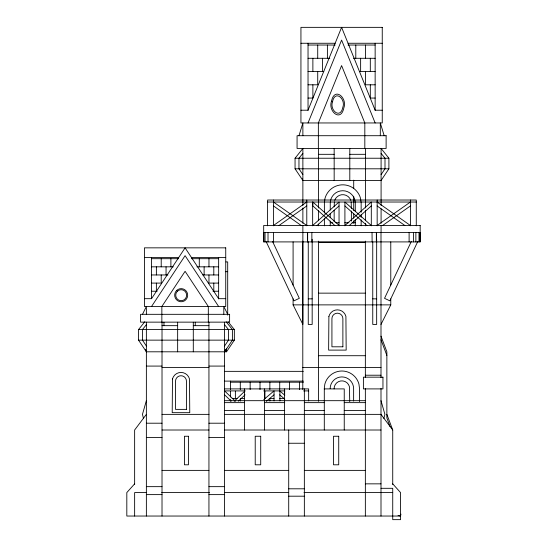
<?xml version="1.0" encoding="UTF-8"?>
<svg xmlns="http://www.w3.org/2000/svg" width="547" height="547" viewBox="0 0 547 547"><rect width="100%" height="100%" fill="white"/><g stroke="black" fill="none" stroke-linecap="round" stroke-linejoin="round"><path stroke-width="0.82" d="M334.381 201.843L334.162 206.841M334.073 388.91L334.374 386.633A7.788 7.788 0 0 1 349.417 386.633L349.718 401.635M134.637 483.849L126.815 492.58L126.815 516.04L400.548 516.04L400.958 514.125M383.878 418.482L384.91 414.366L380.999 400.684M146.37 400.684L142.459 414.366L143.492 418.482M299.004 135.711L302.874 122.959L302.874 135.711M144.805 321.752L138.548 329.574L138.548 340.138L146.37 351.803L224.578 351.803L225.364 349.471M308.036 122.959L341.595 40.095L375.146 122.959M411.276 241.528L384.534 298.327L389.847 300.829L417.662 241.719M142.5 314.32L146.37 306.498L146.37 314.32M380.999 324.426L390.777 304.877L390.777 298.847M144.435 298.683L151.533 298.683L185.091 247.846L218.643 298.683L225.74 298.683M151.533 306.498L185.091 255.668L218.643 306.498M224.578 345.971L228.489 340.138L228.489 329.574L224.578 324.686M224.578 351.803L232.4 340.138L232.4 329.574L226.143 321.752M224.885 351.803L226.533 351.803L234.355 340.138L234.355 329.574L228.099 321.752M381.088 174.63L384.999 168.804L384.999 158.233L381.088 153.345M381.088 205.412L381.088 148.456L388.903 158.233L388.903 168.804L381.088 180.462L302.874 180.462L295.059 168.804L295.059 158.233L302.874 148.456L302.874 205.412M146.37 414.366L134.637 430.01L134.637 484.587M146.37 324.686L142.459 329.574L142.459 340.138L146.37 345.971M302.874 153.345L298.963 158.233L298.963 168.804L302.874 174.63M234.219 401.259L245.056 390.907M238.43 401.142L245.056 394.818M312.652 225.494L339.044 202.028L339.044 225.815M317.048 225.494L339.044 205.939M344.911 225.494L371.31 202.028L371.304 225.815M349.314 225.494L371.31 205.939M263.763 399.597L274.033 390.907L274.033 400.958M266.327 401.334L274.033 394.818M273.459 225.494L306.785 202.028M279.018 225.494L306.785 205.939M377.081 225.494L410.407 202.028M382.633 225.494L410.407 205.939M300.939 43.261L335.154 43.261M348.036 43.261L382.25 43.261M308.036 45.032L335.154 45.032M348.036 45.032L375.146 45.032M308.036 58.29L329.779 58.29M353.403 58.29L375.146 58.29M308.036 71.548L323.797 71.548M359.393 71.548L375.146 71.548M308.036 84.806L317.718 84.806L317.718 71.548M375.146 84.806L365.471 84.806L365.471 71.548M308.036 98.063L312.877 98.063L312.877 84.806M375.146 98.063L370.312 98.063L370.312 84.806M300.939 110.214L308.036 110.214L341.595 27.35L375.146 110.214L382.25 110.214M318.518 154.322L334.162 154.322M349.8 154.322L365.444 154.322M295.059 158.233L388.903 158.233M295.059 168.804L388.903 168.804M267.592 202.028L416.274 202.028M330.251 222.759L332.597 222.759M335.803 222.759L339.078 222.759M344.815 222.759L348.911 222.759M352.152 222.759L355.283 222.759M263.681 232.53L420.185 232.53M318.429 242.307L365.355 242.307M144.435 257.603L178.643 257.603M191.532 257.603L225.74 257.603M151.533 258.69L178.643 258.69M191.532 258.69L218.643 258.69M226 261.924L227.696 261.924L227.696 315.106M151.533 266.827L173.276 266.827M196.899 266.827L218.643 266.827M225.33 271.681L227.696 271.681M151.533 274.956L167.908 274.956M202.889 274.956L218.643 274.956M151.533 283.093L161.215 283.093L161.215 274.956M218.643 283.093L208.961 283.093L208.961 274.956M151.533 291.23L157.167 291.23M213.009 291.23L218.643 291.23M318.429 293.144L365.355 293.144M308.262 298.847L312.173 298.847M372.753 298.847L376.664 298.847M293.089 298.847L293.089 304.877L376.664 304.877M376.883 304.877L390.777 304.877M162.015 325.663L177.652 325.663M193.296 325.663L208.94 325.663M138.548 329.574L234.355 329.574M138.548 340.138L234.355 340.138M318.429 355.714L365.355 355.714M146.37 366.08L162.015 366.08M208.94 366.08L224.578 366.08M162.015 367.44L208.94 367.44M302.792 367.44L380.999 367.44M224.578 371.351L303.312 371.351M365.355 375.215L380.999 375.215M224.578 381.115L303.312 381.115M230.444 382.196L303.469 382.196M224.578 388.903L308.652 388.903L308.652 400.958M324.296 388.903L344.241 388.903L344.241 430.01M244.981 390.907L224.578 390.907L235.422 401.259M263.681 390.907L284.939 390.907M303.626 390.907L308.652 390.907M232.085 398.599L237.015 398.599M240.297 398.599L244.406 398.599M273.972 398.599L269.862 398.599L269.862 401.06M279.715 398.599L284.645 398.599M224.578 400.684L365.355 400.684M224.578 402.64L244.523 402.64M264.468 402.64L284.741 402.64M304.351 402.64L324.624 402.64M344.241 402.64L365.355 402.64M224.578 410.455L244.523 410.455M264.468 410.455L284.741 410.455M304.351 410.455L324.624 410.455M344.241 410.455L365.355 410.455M162.015 414.366L209.002 414.366M224.379 414.366L380.999 414.366L392.732 430.01L392.732 484.587M146.37 423.207L162.015 423.207M208.94 423.207L224.578 423.207M162.015 430.01L209.002 430.01M224.379 430.01L380.999 430.01M146.37 437.491L162.015 437.491M208.94 437.491L224.578 437.491M288.713 443.248L304.351 443.248M162.015 470.379L208.94 470.379M224.578 470.379L288.713 470.379M304.351 470.379L365.355 470.379M365.355 483.849L380.999 483.849M146.37 486.652L162.015 486.652M208.94 486.652L224.578 486.652M380.999 488.314L392.732 488.314L392.732 519.65L400.548 519.65L400.548 492.58L392.732 483.849M288.713 488.799L304.351 488.799M146.37 492.58L134.637 492.58L134.637 516.04M161.707 492.58L209.426 492.58M224.578 492.58L288.713 492.58M304.009 492.58L392.732 492.58M146.37 494.618L162.015 494.618M208.94 494.618L224.578 494.618M288.713 496.191L304.351 496.191M398.059 515.506L400.548 516.04M377.081 202.028L410.407 225.494M377.081 205.939L404.848 225.494M273.459 202.028L306.785 225.494M273.459 205.939L301.233 225.494M279.681 390.907L284.816 395.249M279.681 394.818L284.816 399.16M371.31 225.494L344.911 202.028L344.911 225.815M344.911 205.939L366.907 225.494M339.243 225.494L312.85 202.028L312.85 205.939L334.846 225.494M224.578 394.818L231.203 401.142M293.089 304.877L302.867 324.426L302.874 225.494M227.675 314.32L223.805 306.498L223.805 314.32M272.591 241.528L299.332 298.327L294.019 300.829L266.204 241.719M380.999 336.159L386.866 351.803L386.866 417.976L390.093 426.578M380.999 339.769L386.866 355.413M386.866 414.366L392.732 430.01M302.354 178.91L302.874 180.462M145.591 349.471L146.37 351.803M384.185 135.711L380.309 122.959L380.309 135.711M351.153 201.843L351.372 208.516M420.055 232.53L420.055 241.911M419.002 232.53L419.002 241.911M416.274 225.815L416.274 200.024L267.592 200.024L267.592 225.815M415.87 232.53L415.87 241.911M413.423 232.53L413.429 241.911M410.407 200.024L410.407 225.815M409.108 232.53L409.108 241.911M390.777 241.911L390.777 285.076M381.088 208.817L381.088 223.265M381.074 225.494L381.074 232.53M380.999 232.53L380.999 377.587M380.999 388.384L380.999 516.04M377.163 200.024L377.163 225.815M376.664 239.285L376.664 324.426L372.753 324.426L372.753 241.795M376.439 232.53L376.439 240.201M376.35 232.53L376.35 241.911M375.146 43.261L375.146 110.344M372.035 232.53L372.124 241.911M370.312 58.29L370.312 71.548M365.471 45.032L365.471 58.29M365.444 148.456L365.444 207.963M365.444 210.513L365.444 220.714M365.444 223.265L365.444 225.822M365.355 241.118L365.355 377.608M365.355 388.582L365.355 516.04M364.822 148.456L364.822 122.959L341.595 65.592L318.361 122.959L318.361 148.456M361.15 212.209L361.15 202.848L360.569 198.465A18.434 18.434 0 0 0 324.966 198.465L324.385 202.848L324.385 213.056M361.15 214.759L361.15 217.309M361.15 219.86L361.15 225.815M360.63 58.29L360.63 71.548M359.488 401.607L359.488 388.267L358.941 384.083A17.648 17.648 0 0 0 324.85 384.083L324.296 388.267L324.296 430.01M355.789 45.032L355.789 58.29M355.283 211.723L355.283 203.238A12.513 12.513 0 0 0 342.764 190.725A12.513 12.513 0 0 0 330.251 203.238L330.251 210.027M355.283 219.361L355.283 225.884M353.711 180.161L353.711 188.619M353.711 196.229L353.711 210.602M353.711 213.986L353.711 218.212M353.711 220.749L353.711 223.285M353.622 401.095L353.622 388.65A11.733 11.733 0 0 0 341.896 376.917A11.733 11.733 0 0 0 330.162 388.65M351.372 211.033L351.372 221.084M349.8 148.456L349.8 180.462M334.162 148.456L334.162 180.462M334.162 210.192L334.162 221.918M330.251 213.419L330.251 217.665M330.251 221.056L330.251 225.884M327.4 45.032L327.4 58.29M324.385 218.164L324.385 225.815M322.559 58.29L322.559 71.548M318.518 148.456L318.518 207.963M318.518 210.513L318.518 220.749M318.518 224.113L318.518 225.822M318.429 241.118L318.429 401.334M317.718 45.032L317.718 58.29M312.877 58.29L312.877 71.548M312.652 202.028L312.652 225.815M312.173 239.285L312.173 324.426L308.262 324.426L308.262 241.795M311.865 232.53L311.865 241.911M308.036 43.261L308.036 110.344M307.646 232.53L307.646 241.911M307.551 232.53L307.551 241.911M306.785 200.024L306.785 225.815M304.351 388.903L304.351 516.04M302.874 207.963L302.874 223.265M302.792 241.118L302.792 389.423M299.428 382.196L299.428 389.58M293.089 241.911L293.089 285.076M289.575 382.196L289.575 389.58M288.713 430.01L288.713 516.04M284.645 391.221L284.645 395.317M284.413 388.903L284.413 430.01M279.9 390.907L279.9 400.958M279.715 382.196L279.715 389.58M273.459 200.024L273.459 225.815M273.568 232.53L273.568 241.911M269.862 382.196L269.862 389.58M268.016 232.53L268.016 241.911M265.049 232.53L265.049 241.911M264.933 391.221L264.933 398.599M264.468 388.903L264.468 430.01M263.811 232.53L263.811 241.911M260.01 382.196L260.01 389.58M250.157 382.196L250.157 389.58M244.523 388.903L244.523 430.01M240.297 382.196L240.297 389.58M240.297 399.419L240.297 401.06M235.374 391.221L235.374 398.599M230.444 381.115L230.444 389.58M230.444 391.173L230.444 397.04M230.444 399.556L230.444 401.231M226.533 348.466L226.533 351.803M224.578 322.238L224.578 516.04M218.643 257.603L218.643 298.908M213.802 266.827L213.802 274.956M213.802 283.093L213.802 291.23M208.961 258.69L208.961 266.827M208.94 322.238L208.94 516.04M208.318 322.142L208.318 306.498L185.091 271.305L161.857 306.498L161.857 322.142M204.127 266.827L204.127 274.956M199.286 258.69L199.286 266.827M195.252 322.238L195.252 325.499M193.296 322.238L193.296 351.803M177.652 322.238L177.652 351.803M170.89 258.69L170.89 266.827M166.049 266.827L166.049 274.956M163.97 322.238L163.97 325.499M162.015 322.238L162.015 516.04M161.215 258.69L161.215 266.827M156.374 266.827L156.374 274.956M156.374 283.093L156.374 291.23M151.533 257.603L151.533 298.683M146.37 322.238L146.37 516.04M334.709 200.305A8.567 8.567 0 0 1 350.818 200.305M331.503 101.229C327.749 111.191 340.925 122.672 343.858 107.841C347.605 97.879 334.429 86.399 331.503 101.229M332.521 101.776C329.39 110.091 340.391 119.677 342.832 107.294C345.964 98.98 334.969 89.393 332.521 101.776M172.483 378.941L172.209 412.67L189.761 412.67L189.488 378.941A8.807 8.807 0 0 0 172.483 378.941M328.897 316.371L328.631 350.107L346.176 350.107L345.909 316.371A8.807 8.807 0 0 0 328.897 316.371M176.825 290.32L175.724 291.626A6.605 6.605 0 0 0 176.346 299.585L177.638 300.7A6.448 6.448 0 0 0 185.515 300.071L186.616 298.771A6.605 6.605 0 0 0 186.001 290.806L184.708 289.698A6.448 6.448 0 0 0 176.825 290.32M177.543 291.127L176.626 292.214A5.511 5.511 0 0 0 177.146 298.86L178.219 299.79A5.381 5.381 0 0 0 184.797 299.264L185.72 298.177A5.511 5.511 0 0 0 185.201 291.53L184.127 290.607A5.381 5.381 0 0 0 177.549 291.127M382.25 27.35L300.939 27.35L300.939 122.959L382.25 122.959L382.25 27.35M386.12 135.711L297.069 135.711L297.069 148.456L386.12 148.456L386.12 135.711M420.185 225.494L263.681 225.494L263.736 241.911L420.13 241.911L420.185 225.494M225.74 247.846L144.435 247.846L144.435 306.498L225.74 306.498L225.74 247.846M229.61 314.32L140.565 314.32L140.565 322.142L229.61 322.142L229.61 314.32M342.88 346.805L331.926 346.805L331.926 318.648A5.477 5.477 0 0 1 337.403 313.178A5.477 5.477 0 0 1 342.88 318.648L342.88 346.805M382.955 377.17L363.399 377.17L363.399 388.903L382.955 388.903L382.955 377.17M186.459 409.375L175.512 409.375L175.512 381.218A5.477 5.477 0 0 1 180.982 375.741A5.477 5.477 0 0 1 186.459 381.218L186.459 409.375M188.448 436.253L184.428 436.253L184.428 464.8L188.448 464.8L188.448 436.253M260.714 436.253L255.217 436.253L255.217 464.8L260.714 464.8L260.714 436.253M338.723 436.253L333.492 436.253L333.492 464.8L338.723 464.8L338.723 436.253"/></g></svg>
